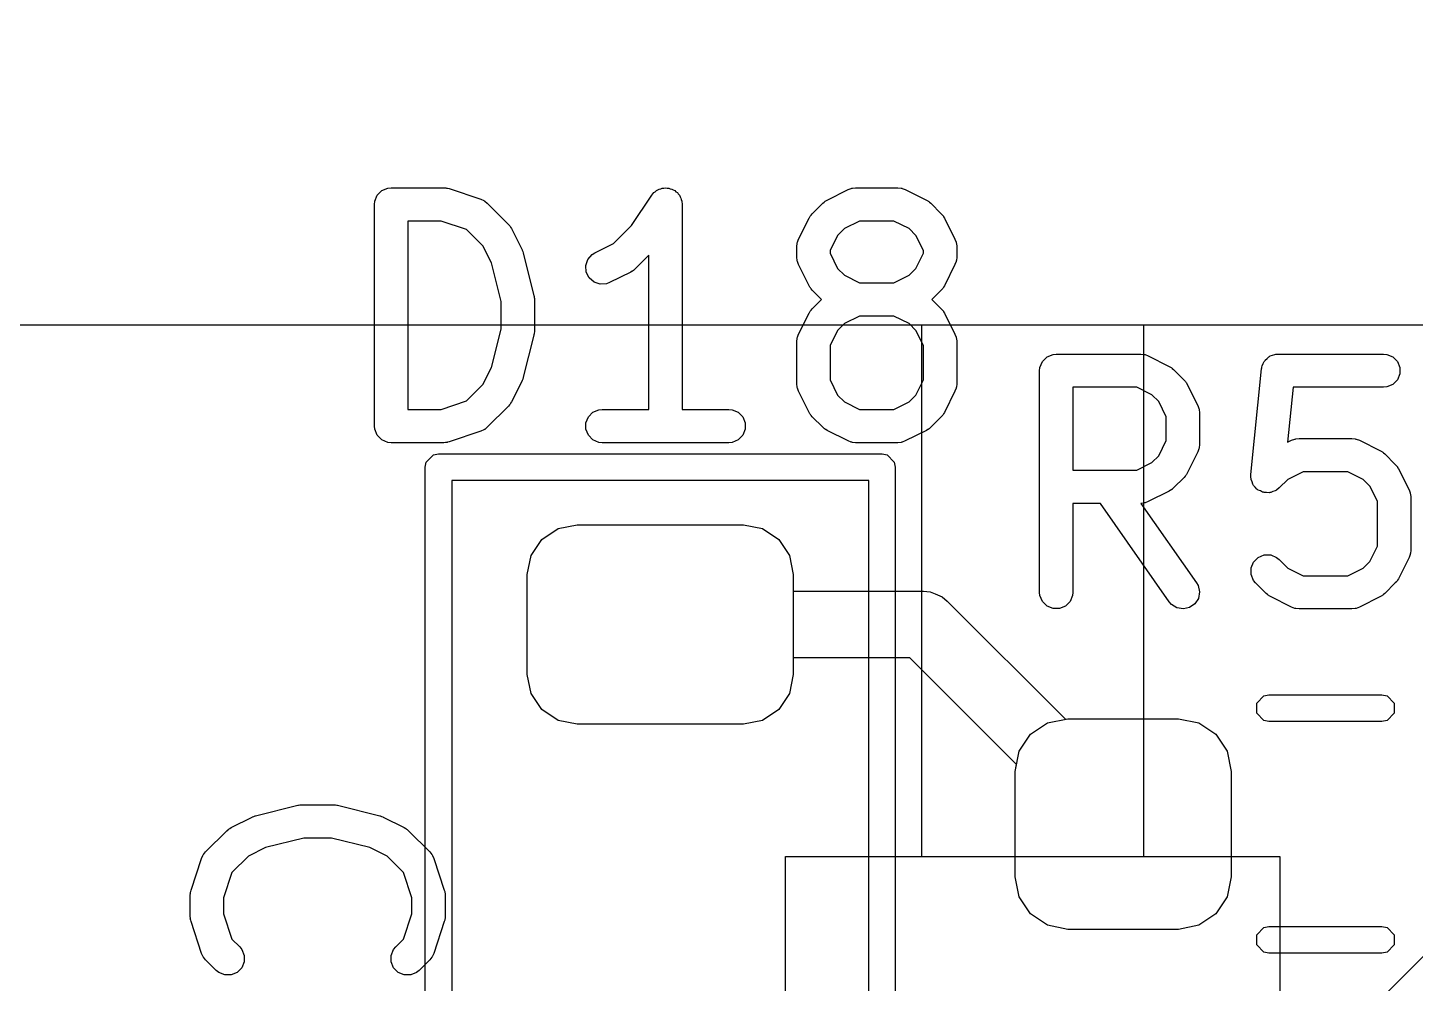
# Model space of a CAD drawing. Header units: inches. Extents: x 1.3 to 5.24, y -7.03 to -1.12.
# Drawn here: x 3.4507 to 3.697, y -3.9161 to -3.7464 of the extents above; entities that cross this region are included whole.
import ezdxf

# ---------------------------------------------------------------- set-up
doc = ezdxf.new("R2010")
doc.units = ezdxf.units.IN
doc.header["$MEASUREMENT"] = 0
for name, color, linetype, true_color in [('B.Cu', 153, 'CONTINUOUS', 0x4d7fc4), ('B.Mask', 4, 'CONTINUOUS', 0x02ffee), ('B.Paste', 132, 'CONTINUOUS', 0x00c2c2), ('B.Silkscreen', 31, 'CONTINUOUS', 0xe8b2a7), ('F.Cu', 13, 'CONTINUOUS', 0xc83434), ('F.Mask', 201, 'CONTINUOUS', 0xd864ff), ('F.Paste', 253, 'CONTINUOUS', 0xb4a09a), ('F.Silkscreen', 41, 'CONTINUOUS', 0xf2eda1), ('In2.Cu', 33, 'CONTINUOUS', 0xce7d2c)]:
    doc.layers.add(name, color=color, linetype=linetype, true_color=true_color)

msp = doc.modelspace()

# ---------------------------------------------------------------- linework, layer by layer
at = {"layer": 'B.Cu', "linetype": 'CONTINUOUS'}
for p, q in [((3.60942, -3.79921), (3.09687, -3.79921)), ((3.60942, -3.89358), (3.60942, -3.79921)), ((4.9231, -3.79921), (3.64879, -3.79921)), ((3.64879, -3.79921), (3.64879, -3.89358)), ((3.5852, -3.95629), (3.5852, -3.89358)), ((3.5852, -3.89358), (3.60942, -3.89358)), ((3.64879, -3.89358), (3.673, -3.89358)), ((3.673, -3.89358), (3.673, -3.98689))]:
    msp.add_line(p, q, dxfattribs=at)
at = {"layer": 'B.Mask', "linetype": 'CONTINUOUS'}
for p, q in [((3.5852, -3.98689), (3.5852, -3.89358)), ((3.5852, -3.89358), (3.673, -3.89358)), ((3.673, -3.89358), (3.673, -3.98689))]:
    msp.add_line(p, q, dxfattribs=at)
at = {"layer": 'B.Paste', "linetype": 'CONTINUOUS'}
for p, q in [((3.5852, -3.98689), (3.5852, -3.89358)), ((3.5852, -3.89358), (3.673, -3.89358)), ((3.673, -3.89358), (3.673, -3.98689))]:
    msp.add_line(p, q, dxfattribs=at)
at = {"layer": 'B.Silkscreen', "linetype": 'CONTINUOUS'}
for p, q in [((3.49113, -3.88634), (3.49863, -3.88446)), ((3.49863, -3.88446), (3.49873, -3.88445)), ((3.49873, -3.88445), (3.49877, -3.88443)), ((3.49877, -3.88443), (3.49899, -3.88441)), ((3.49899, -3.88441), (3.4992, -3.88438)), ((3.4992, -3.88438), (3.49925, -3.88438)), ((3.49925, -3.88438), (3.49935, -3.88437)), ((3.49935, -3.88437), (3.50497, -3.88437)), ((3.50497, -3.88437), (3.50507, -3.88438)), ((3.50507, -3.88438), (3.50511, -3.88438)), ((3.50511, -3.88438), (3.50533, -3.88441)), ((3.50533, -3.88441), (3.50555, -3.88443)), ((3.50555, -3.88443), (3.50559, -3.88445)), ((3.50559, -3.88445), (3.50569, -3.88446)), ((3.50569, -3.88446), (3.51319, -3.88634)), ((3.48678, -3.88844), (3.49053, -3.88656)), ((3.49053, -3.88656), (3.49057, -3.88654)), ((3.49057, -3.88654), (3.49059, -3.88653)), ((3.49059, -3.88653), (3.49083, -3.88645)), ((3.49083, -3.88645), (3.49107, -3.88635)), ((3.49107, -3.88635), (3.49109, -3.88635)), ((3.49109, -3.88635), (3.49113, -3.88634)), ((3.51319, -3.88634), (3.51323, -3.88635)), ((3.51323, -3.88635), (3.51325, -3.88635)), ((3.51325, -3.88635), (3.51349, -3.88645)), ((3.51349, -3.88645), (3.51373, -3.88653)), ((3.51373, -3.88653), (3.51375, -3.88654)), ((3.51375, -3.88654), (3.51379, -3.88656)), ((3.51379, -3.88656), (3.51754, -3.88844)), ((3.48226, -3.89274), (3.48601, -3.88899)), ((3.48601, -3.88899), (3.48624, -3.8888)), ((3.48624, -3.8888), (3.48629, -3.88874)), ((3.48629, -3.88874), (3.48638, -3.88869)), ((3.48638, -3.88869), (3.48646, -3.88862)), ((3.48646, -3.88862), (3.48653, -3.88859)), ((3.48653, -3.88859), (3.48678, -3.88844)), ((3.51754, -3.88844), (3.51779, -3.88859)), ((3.51779, -3.88859), (3.51786, -3.88862)), ((3.51786, -3.88862), (3.51794, -3.88869)), ((3.51794, -3.88869), (3.51803, -3.88874)), ((3.51803, -3.88874), (3.51808, -3.8888)), ((3.51808, -3.8888), (3.51831, -3.88899)), ((3.51831, -3.88899), (3.52206, -3.89274)), ((3.49288, -3.89199), (3.48985, -3.8935)), ((3.49971, -3.89028), (3.49288, -3.89199)), ((3.50461, -3.89028), (3.49971, -3.89028)), ((3.51144, -3.89199), (3.50461, -3.89028)), ((3.51447, -3.8935), (3.51144, -3.89199)), ((3.47967, -3.89952), (3.48155, -3.89389)), ((3.48155, -3.89389), (3.48178, -3.89336)), ((3.48178, -3.89336), (3.48185, -3.89328)), ((3.48185, -3.89328), (3.48189, -3.89319)), ((3.48189, -3.89319), (3.48226, -3.89274)), ((3.48985, -3.8935), (3.48693, -3.89642)), ((3.51739, -3.89642), (3.51447, -3.8935)), ((3.52206, -3.89274), (3.52242, -3.89319)), ((3.52242, -3.89319), (3.52246, -3.89328)), ((3.52246, -3.89328), (3.52253, -3.89336)), ((3.52253, -3.89336), (3.52277, -3.89389)), ((3.52277, -3.89389), (3.52464, -3.89952)), ((3.48693, -3.89642), (3.48543, -3.90093)), ((3.51889, -3.90093), (3.51739, -3.89642)), ((3.47957, -3.89998), (3.47958, -3.89987)), ((3.47958, -3.89987), (3.47961, -3.8998)), ((3.47961, -3.8998), (3.47967, -3.89952)), ((3.52464, -3.89952), (3.52471, -3.8998)), ((3.52471, -3.8998), (3.52474, -3.89987)), ((3.52474, -3.89987), (3.52475, -3.89998)), ((3.47952, -3.90045), (3.47955, -3.90016)), ((3.47952, -3.9042), (3.47952, -3.90045)), ((3.47954, -3.90008), (3.47957, -3.89998)), ((3.47955, -3.90016), (3.47954, -3.90008)), ((3.48543, -3.90093), (3.48543, -3.90372)), ((3.51889, -3.90372), (3.51889, -3.90093)), ((3.52475, -3.89998), (3.52477, -3.90008)), ((3.52477, -3.90008), (3.52477, -3.90016)), ((3.52477, -3.90016), (3.5248, -3.90045)), ((3.5248, -3.90045), (3.5248, -3.9042)), ((3.47955, -3.90449), (3.47952, -3.9042)), ((3.47954, -3.90457), (3.47955, -3.90449)), ((3.47957, -3.90467), (3.47954, -3.90457)), ((3.47958, -3.90478), (3.47957, -3.90467)), ((3.47961, -3.90485), (3.47958, -3.90478)), ((3.48543, -3.90372), (3.48693, -3.90823)), ((3.51739, -3.90823), (3.51889, -3.90372)), ((3.52474, -3.90478), (3.52471, -3.90485)), ((3.52475, -3.90467), (3.52474, -3.90478)), ((3.52477, -3.90457), (3.52475, -3.90467)), ((3.5248, -3.9042), (3.52477, -3.90449)), ((3.52477, -3.90449), (3.52477, -3.90457)), ((3.47967, -3.90513), (3.47961, -3.90485)), ((3.48155, -3.91076), (3.47967, -3.90513)), ((3.52464, -3.90513), (3.52277, -3.91076)), ((3.52471, -3.90485), (3.52464, -3.90513)), ((3.48693, -3.90823), (3.48831, -3.90961)), ((3.48831, -3.90961), (3.48868, -3.91006)), ((3.51564, -3.91006), (3.51601, -3.90961)), ((3.51601, -3.90961), (3.51739, -3.90823)), ((3.48178, -3.91129), (3.48155, -3.91076)), ((3.48185, -3.91137), (3.48178, -3.91129)), ((3.48189, -3.91146), (3.48185, -3.91137)), ((3.48226, -3.91191), (3.48189, -3.91146)), ((3.48413, -3.91379), (3.48226, -3.91191)), ((3.48868, -3.91006), (3.48912, -3.91112)), ((3.48912, -3.91112), (3.48912, -3.91227)), ((3.5152, -3.91112), (3.51564, -3.91006)), ((3.5152, -3.91227), (3.5152, -3.91112)), ((3.52206, -3.91191), (3.52018, -3.91379)), ((3.52242, -3.91146), (3.52206, -3.91191)), ((3.52246, -3.91137), (3.52242, -3.91146)), ((3.52253, -3.91129), (3.52246, -3.91137)), ((3.52277, -3.91076), (3.52253, -3.91129)), ((3.48458, -3.91415), (3.48413, -3.91379)), ((3.48565, -3.91459), (3.48458, -3.91415)), ((3.4868, -3.91459), (3.48565, -3.91459)), ((3.48786, -3.91415), (3.4868, -3.91459)), ((3.48868, -3.91334), (3.48786, -3.91415)), ((3.48912, -3.91227), (3.48868, -3.91334)), ((3.51564, -3.91334), (3.5152, -3.91227)), ((3.51645, -3.91415), (3.51564, -3.91334)), ((3.51752, -3.91459), (3.51645, -3.91415)), ((3.51867, -3.91459), (3.51752, -3.91459)), ((3.51973, -3.91415), (3.51867, -3.91459)), ((3.52018, -3.91379), (3.51973, -3.91415))]:
    msp.add_line(p, q, dxfattribs=at)
at = {"layer": 'F.Cu', "linetype": 'CONTINUOUS'}
for p, q in [((3.75888, -3.79921), (3.09687, -3.79921)), ((3.54196, -3.83724), (3.54484, -3.83532)), ((3.54484, -3.83532), (3.54823, -3.83465)), ((3.54823, -3.83465), (3.57776, -3.83465)), ((3.57776, -3.83465), (3.58115, -3.83532)), ((3.58115, -3.83532), (3.58402, -3.83724)), ((3.54004, -3.84011), (3.54196, -3.83724)), ((3.58402, -3.83724), (3.58594, -3.84011)), ((3.53937, -3.8435), (3.54004, -3.84011)), ((3.58594, -3.84011), (3.58661, -3.8435)), ((3.53937, -3.86122), (3.53937, -3.8435)), ((3.58661, -3.8435), (3.58661, -3.84646)), ((3.58661, -3.84646), (3.60974, -3.84646)), ((3.60974, -3.84646), (3.6109, -3.84657)), ((3.6109, -3.84657), (3.61178, -3.84694)), ((3.61178, -3.84694), (3.61302, -3.84745)), ((3.61302, -3.84745), (3.61392, -3.84819)), ((3.61392, -3.84819), (3.63491, -3.86918)), ((3.6073, -3.85827), (3.58661, -3.85827)), ((3.58661, -3.85827), (3.58661, -3.86122)), ((3.62623, -3.8772), (3.6073, -3.85827)), ((3.54004, -3.86461), (3.53937, -3.86122)), ((3.58661, -3.86122), (3.58594, -3.86461)), ((3.54196, -3.86748), (3.54004, -3.86461)), ((3.58594, -3.86461), (3.58402, -3.86748)), ((3.54484, -3.8694), (3.54196, -3.86748)), ((3.58402, -3.86748), (3.58115, -3.8694)), ((3.54823, -3.87008), (3.54484, -3.8694)), ((3.57776, -3.87008), (3.54823, -3.87008)), ((3.58115, -3.8694), (3.57776, -3.87008)), ((3.63491, -3.86918), (3.63533, -3.86909)), ((3.63533, -3.86909), (3.65502, -3.86909)), ((3.65502, -3.86909), (3.6586, -3.86981)), ((3.6586, -3.86981), (3.66163, -3.87183)), ((3.66163, -3.87183), (3.66366, -3.87487)), ((3.66366, -3.87487), (3.66437, -3.87844)), ((3.62598, -3.87844), (3.62623, -3.8772)), ((3.62598, -3.89715), (3.62598, -3.87844)), ((3.66437, -3.87844), (3.66437, -3.89715)), ((3.6267, -3.90072), (3.62598, -3.89715)), ((3.66437, -3.89715), (3.66366, -3.90072)), ((3.62872, -3.90376), (3.6267, -3.90072)), ((3.66366, -3.90072), (3.66163, -3.90376)), ((3.63176, -3.90578), (3.62872, -3.90376)), ((3.66163, -3.90376), (3.6586, -3.90578)), ((3.63533, -3.9065), (3.63176, -3.90578)), ((3.65502, -3.9065), (3.63533, -3.9065)), ((3.6586, -3.90578), (3.65502, -3.9065))]:
    msp.add_line(p, q, dxfattribs=at)
at = {"layer": 'F.Mask', "linetype": 'CONTINUOUS'}
for p, q in [((3.54196, -3.83724), (3.54484, -3.83532)), ((3.54484, -3.83532), (3.54823, -3.83465)), ((3.54823, -3.83465), (3.57776, -3.83465)), ((3.57776, -3.83465), (3.58115, -3.83532)), ((3.58115, -3.83532), (3.58402, -3.83724)), ((3.54004, -3.84011), (3.54196, -3.83724)), ((3.58402, -3.83724), (3.58594, -3.84011)), ((3.53937, -3.8435), (3.54004, -3.84011)), ((3.58594, -3.84011), (3.58661, -3.8435)), ((3.53937, -3.86122), (3.53937, -3.8435)), ((3.58661, -3.8435), (3.58661, -3.86122)), ((3.54004, -3.86461), (3.53937, -3.86122)), ((3.58661, -3.86122), (3.58594, -3.86461)), ((3.54196, -3.86748), (3.54004, -3.86461)), ((3.58594, -3.86461), (3.58402, -3.86748)), ((3.54484, -3.8694), (3.54196, -3.86748)), ((3.58402, -3.86748), (3.58115, -3.8694)), ((3.54823, -3.87008), (3.54484, -3.8694)), ((3.57776, -3.87008), (3.54823, -3.87008)), ((3.58115, -3.8694), (3.57776, -3.87008)), ((3.62872, -3.87183), (3.63176, -3.86981)), ((3.63176, -3.86981), (3.63533, -3.86909)), ((3.63533, -3.86909), (3.65502, -3.86909)), ((3.65502, -3.86909), (3.6586, -3.86981)), ((3.6586, -3.86981), (3.66163, -3.87183)), ((3.6267, -3.87487), (3.62872, -3.87183)), ((3.66163, -3.87183), (3.66366, -3.87487)), ((3.62598, -3.87844), (3.6267, -3.87487)), ((3.66366, -3.87487), (3.66437, -3.87844)), ((3.62598, -3.89715), (3.62598, -3.87844)), ((3.66437, -3.87844), (3.66437, -3.89715)), ((3.6267, -3.90072), (3.62598, -3.89715)), ((3.66437, -3.89715), (3.66366, -3.90072)), ((3.62872, -3.90376), (3.6267, -3.90072)), ((3.66366, -3.90072), (3.66163, -3.90376)), ((3.63176, -3.90578), (3.62872, -3.90376)), ((3.66163, -3.90376), (3.6586, -3.90578)), ((3.63533, -3.9065), (3.63176, -3.90578)), ((3.65502, -3.9065), (3.63533, -3.9065)), ((3.6586, -3.90578), (3.65502, -3.9065))]:
    msp.add_line(p, q, dxfattribs=at)
at = {"layer": 'F.Paste', "linetype": 'CONTINUOUS'}
for p, q in [((3.54196, -3.83724), (3.54484, -3.83532)), ((3.54484, -3.83532), (3.54823, -3.83465)), ((3.54823, -3.83465), (3.57776, -3.83465)), ((3.57776, -3.83465), (3.58115, -3.83532)), ((3.58115, -3.83532), (3.58402, -3.83724)), ((3.54004, -3.84011), (3.54196, -3.83724)), ((3.58402, -3.83724), (3.58594, -3.84011)), ((3.53937, -3.8435), (3.54004, -3.84011)), ((3.58594, -3.84011), (3.58661, -3.8435)), ((3.53937, -3.86122), (3.53937, -3.8435)), ((3.58661, -3.8435), (3.58661, -3.86122)), ((3.54004, -3.86461), (3.53937, -3.86122)), ((3.58661, -3.86122), (3.58594, -3.86461)), ((3.54196, -3.86748), (3.54004, -3.86461)), ((3.58594, -3.86461), (3.58402, -3.86748)), ((3.54484, -3.8694), (3.54196, -3.86748)), ((3.58402, -3.86748), (3.58115, -3.8694)), ((3.54823, -3.87008), (3.54484, -3.8694)), ((3.57776, -3.87008), (3.54823, -3.87008)), ((3.58115, -3.8694), (3.57776, -3.87008)), ((3.62872, -3.87183), (3.63176, -3.86981)), ((3.63176, -3.86981), (3.63533, -3.86909)), ((3.63533, -3.86909), (3.65502, -3.86909)), ((3.65502, -3.86909), (3.6586, -3.86981)), ((3.6586, -3.86981), (3.66163, -3.87183)), ((3.6267, -3.87487), (3.62872, -3.87183)), ((3.66163, -3.87183), (3.66366, -3.87487)), ((3.62598, -3.87844), (3.6267, -3.87487)), ((3.66366, -3.87487), (3.66437, -3.87844)), ((3.62598, -3.89715), (3.62598, -3.87844)), ((3.66437, -3.87844), (3.66437, -3.89715)), ((3.6267, -3.90072), (3.62598, -3.89715)), ((3.66437, -3.89715), (3.66366, -3.90072)), ((3.62872, -3.90376), (3.6267, -3.90072)), ((3.66366, -3.90072), (3.66163, -3.90376)), ((3.63176, -3.90578), (3.62872, -3.90376)), ((3.66163, -3.90376), (3.6586, -3.90578)), ((3.63533, -3.9065), (3.63176, -3.90578)), ((3.65502, -3.9065), (3.63533, -3.9065)), ((3.6586, -3.90578), (3.65502, -3.9065))]:
    msp.add_line(p, q, dxfattribs=at)
at = {"layer": 'F.Silkscreen', "linetype": 'CONTINUOUS'}
for p, q in [((3.51229, -3.77717), (3.51273, -3.77611)), ((3.51273, -3.77611), (3.51355, -3.77529)), ((3.51355, -3.77529), (3.51461, -3.77485)), ((3.51461, -3.77485), (3.51519, -3.7748)), ((3.51519, -3.7748), (3.52456, -3.7748)), ((3.52456, -3.7748), (3.52485, -3.77482)), ((3.52485, -3.77482), (3.52493, -3.77482)), ((3.52493, -3.77482), (3.52503, -3.77484)), ((3.52503, -3.77484), (3.52514, -3.77485)), ((3.52514, -3.77485), (3.52521, -3.77488)), ((3.52521, -3.77488), (3.52549, -3.77495)), ((3.52549, -3.77495), (3.53112, -3.77682)), ((3.55789, -3.78149), (3.56147, -3.77611)), ((3.56147, -3.77611), (3.56147, -3.77611)), ((3.56147, -3.77611), (3.56147, -3.77611)), ((3.56147, -3.77611), (3.56148, -3.77611)), ((3.56148, -3.77611), (3.56184, -3.77566)), ((3.56184, -3.77566), (3.56208, -3.7755)), ((3.56208, -3.7755), (3.56229, -3.77529)), ((3.56229, -3.77529), (3.56256, -3.77518)), ((3.56256, -3.77518), (3.5628, -3.77502)), ((3.5628, -3.77502), (3.56308, -3.77496)), ((3.56308, -3.77496), (3.56335, -3.77485)), ((3.56335, -3.77485), (3.56364, -3.77485)), ((3.56364, -3.77485), (3.56393, -3.7748)), ((3.56393, -3.7748), (3.56421, -3.77485)), ((3.56421, -3.77485), (3.56451, -3.77485)), ((3.56451, -3.77485), (3.56477, -3.77496)), ((3.56477, -3.77496), (3.56506, -3.77502)), ((3.56506, -3.77502), (3.5653, -3.77518)), ((3.5653, -3.77518), (3.56557, -3.77529)), ((3.56557, -3.77529), (3.56577, -3.7755)), ((3.56577, -3.7755), (3.56602, -3.77566)), ((3.56602, -3.77566), (3.56618, -3.7759)), ((3.56618, -3.7759), (3.56638, -3.77611)), ((3.56638, -3.77611), (3.5665, -3.77638)), ((3.5665, -3.77638), (3.56666, -3.77662)), ((3.56666, -3.77662), (3.56671, -3.7769)), ((3.59261, -3.77698), (3.59635, -3.77511)), ((3.59635, -3.77511), (3.5969, -3.7749)), ((3.5969, -3.7749), (3.597, -3.77489)), ((3.597, -3.77489), (3.5971, -3.77485)), ((3.5971, -3.77485), (3.59768, -3.7748)), ((3.59768, -3.7748), (3.60517, -3.7748)), ((3.60517, -3.7748), (3.60575, -3.77485)), ((3.60575, -3.77485), (3.60585, -3.77489)), ((3.60585, -3.77489), (3.60595, -3.7749)), ((3.60595, -3.7749), (3.60649, -3.77511)), ((3.60649, -3.77511), (3.61024, -3.77698)), ((3.51223, -3.77775), (3.51229, -3.77717)), ((3.51223, -3.81712), (3.51223, -3.77775)), ((3.53112, -3.77682), (3.53165, -3.77706)), ((3.53165, -3.77706), (3.53173, -3.77713)), ((3.53173, -3.77713), (3.53182, -3.77717)), ((3.53182, -3.77717), (3.53227, -3.77754)), ((3.53227, -3.77754), (3.53602, -3.78129)), ((3.56671, -3.7769), (3.56683, -3.77717)), ((3.56683, -3.77717), (3.56688, -3.77774)), ((3.56688, -3.77774), (3.56688, -3.77775)), ((3.56688, -3.77775), (3.56688, -3.77775)), ((3.56688, -3.77775), (3.56688, -3.77775)), ((3.56688, -3.77775), (3.56688, -3.81417)), ((3.58996, -3.77941), (3.59184, -3.77754)), ((3.59184, -3.77754), (3.59206, -3.77735)), ((3.59206, -3.77735), (3.59212, -3.77729)), ((3.59212, -3.77729), (3.5922, -3.77723)), ((3.5922, -3.77723), (3.59229, -3.77717)), ((3.59229, -3.77717), (3.59236, -3.77714)), ((3.59236, -3.77714), (3.59261, -3.77698)), ((3.61024, -3.77698), (3.61049, -3.77714)), ((3.61049, -3.77714), (3.61056, -3.77717)), ((3.61056, -3.77717), (3.61065, -3.77723)), ((3.61065, -3.77723), (3.61073, -3.77729)), ((3.61073, -3.77729), (3.61079, -3.77735)), ((3.61079, -3.77735), (3.61101, -3.77754)), ((3.61101, -3.77754), (3.61289, -3.77941)), ((3.52408, -3.7807), (3.51814, -3.7807)), ((3.51814, -3.7807), (3.51814, -3.81417)), ((3.52859, -3.7822), (3.52408, -3.7807)), ((3.53602, -3.78129), (3.53621, -3.78151)), ((3.53621, -3.78151), (3.53627, -3.78156)), ((3.53627, -3.78156), (3.53632, -3.78165)), ((3.55468, -3.7847), (3.55789, -3.78149)), ((3.58754, -3.78393), (3.58941, -3.78018)), ((3.58941, -3.78018), (3.58957, -3.77993)), ((3.58957, -3.77993), (3.5896, -3.77986)), ((3.5896, -3.77986), (3.58966, -3.77978)), ((3.58966, -3.77978), (3.58972, -3.77969)), ((3.58972, -3.77969), (3.58978, -3.77964)), ((3.58978, -3.77964), (3.58996, -3.77941)), ((3.59837, -3.7807), (3.59567, -3.78205)), ((3.60448, -3.7807), (3.59837, -3.7807)), ((3.60717, -3.78205), (3.60448, -3.7807)), ((3.61289, -3.77941), (3.61307, -3.77964)), ((3.61307, -3.77964), (3.61313, -3.77969)), ((3.61313, -3.77969), (3.61319, -3.77978)), ((3.61319, -3.77978), (3.61325, -3.77986)), ((3.61325, -3.77986), (3.61328, -3.77993)), ((3.61328, -3.77993), (3.61344, -3.78018)), ((3.61344, -3.78018), (3.61531, -3.78393)), ((3.53151, -3.78512), (3.52859, -3.7822)), ((3.53632, -3.78165), (3.53639, -3.78173)), ((3.53639, -3.78173), (3.53642, -3.7818)), ((3.53642, -3.7818), (3.53657, -3.78205)), ((3.53657, -3.78205), (3.53845, -3.7858)), ((3.58733, -3.78447), (3.58754, -3.78393)), ((3.59448, -3.78325), (3.59313, -3.78594)), ((3.59567, -3.78205), (3.59448, -3.78325)), ((3.60837, -3.78325), (3.60717, -3.78205)), ((3.60972, -3.78594), (3.60837, -3.78325)), ((3.61531, -3.78393), (3.61552, -3.78447)), ((3.53302, -3.78815), (3.53151, -3.78512)), ((3.53845, -3.7858), (3.53847, -3.78584)), ((3.53847, -3.78584), (3.53848, -3.78586)), ((3.53848, -3.78586), (3.53856, -3.7861)), ((3.53856, -3.7861), (3.53866, -3.78634)), ((3.53866, -3.78634), (3.53866, -3.78636)), ((3.53866, -3.78636), (3.53867, -3.78641)), ((3.53867, -3.78641), (3.54055, -3.79391)), ((3.55087, -3.78666), (3.55136, -3.78636)), ((3.55136, -3.78636), (3.55468, -3.7847)), ((3.58722, -3.78525), (3.58728, -3.78467)), ((3.58722, -3.78712), (3.58722, -3.78525)), ((3.58728, -3.78467), (3.58732, -3.78457)), ((3.58732, -3.78457), (3.58733, -3.78447)), ((3.59313, -3.78594), (3.59313, -3.78643)), ((3.59313, -3.78643), (3.59448, -3.78912)), ((3.60837, -3.78912), (3.60972, -3.78643)), ((3.60972, -3.78643), (3.60972, -3.78594)), ((3.61552, -3.78447), (3.61553, -3.78457)), ((3.61553, -3.78457), (3.61557, -3.78467)), ((3.61557, -3.78467), (3.61563, -3.78525)), ((3.61563, -3.78525), (3.61563, -3.78712)), ((3.53473, -3.79499), (3.53302, -3.78815)), ((3.54975, -3.78863), (3.55012, -3.78754)), ((3.54983, -3.78978), (3.54975, -3.78863)), ((3.55012, -3.78754), (3.55087, -3.78666)), ((3.56098, -3.78675), (3.55852, -3.78921)), ((3.56098, -3.81417), (3.56098, -3.78675)), ((3.58728, -3.7877), (3.58722, -3.78712)), ((3.58732, -3.7878), (3.58728, -3.7877)), ((3.58733, -3.7879), (3.58732, -3.7878)), ((3.58754, -3.78844), (3.58733, -3.7879)), ((3.58941, -3.79219), (3.58754, -3.78844)), ((3.61531, -3.78844), (3.61344, -3.79219)), ((3.61552, -3.7879), (3.61531, -3.78844)), ((3.61553, -3.7878), (3.61552, -3.7879)), ((3.61557, -3.7877), (3.61553, -3.7878)), ((3.61563, -3.78712), (3.61557, -3.7877)), ((3.55035, -3.79081), (3.54983, -3.78978)), ((3.55122, -3.79156), (3.55035, -3.79081)), ((3.55775, -3.78976), (3.554, -3.79164)), ((3.558, -3.78961), (3.55775, -3.78976)), ((3.55807, -3.78958), (3.558, -3.78961)), ((3.55815, -3.78951), (3.55807, -3.78958)), ((3.55824, -3.78946), (3.55815, -3.78951)), ((3.55829, -3.7894), (3.55824, -3.78946)), ((3.55852, -3.78921), (3.55829, -3.7894)), ((3.59448, -3.78912), (3.59567, -3.79032)), ((3.59567, -3.79032), (3.59837, -3.79167)), ((3.60448, -3.79167), (3.60717, -3.79032)), ((3.60717, -3.79032), (3.60837, -3.78912)), ((3.54055, -3.79391), (3.54056, -3.79401)), ((3.55231, -3.79193), (3.55122, -3.79156)), ((3.55346, -3.79185), (3.55231, -3.79193)), ((3.554, -3.79164), (3.55346, -3.79185)), ((3.58957, -3.79244), (3.58941, -3.79219)), ((3.5896, -3.79251), (3.58957, -3.79244)), ((3.58966, -3.79259), (3.5896, -3.79251)), ((3.58972, -3.79268), (3.58966, -3.79259)), ((3.58978, -3.79273), (3.58972, -3.79268)), ((3.58996, -3.79296), (3.58978, -3.79273)), ((3.59162, -3.79462), (3.58996, -3.79296)), ((3.59837, -3.79167), (3.60448, -3.79167)), ((3.61289, -3.79296), (3.61122, -3.79462)), ((3.61307, -3.79273), (3.61289, -3.79296)), ((3.61313, -3.79268), (3.61307, -3.79273)), ((3.61319, -3.79259), (3.61313, -3.79268)), ((3.61325, -3.79251), (3.61319, -3.79259)), ((3.61328, -3.79244), (3.61325, -3.79251)), ((3.61344, -3.79219), (3.61328, -3.79244)), ((3.53473, -3.79988), (3.53473, -3.79499)), ((3.54056, -3.79401), (3.54058, -3.79405)), ((3.54058, -3.79405), (3.5406, -3.79426)), ((3.5406, -3.79426), (3.54063, -3.79448)), ((3.54063, -3.79448), (3.54063, -3.79452)), ((3.54063, -3.79452), (3.54064, -3.79462)), ((3.54064, -3.79462), (3.54064, -3.80025)), ((3.58978, -3.79651), (3.58996, -3.79628)), ((3.58996, -3.79628), (3.59162, -3.79462)), ((3.61122, -3.79462), (3.61289, -3.79628)), ((3.61289, -3.79628), (3.61307, -3.79651)), ((3.58754, -3.8008), (3.58941, -3.79705)), ((3.58941, -3.79705), (3.58957, -3.7968)), ((3.58957, -3.7968), (3.5896, -3.79673)), ((3.5896, -3.79673), (3.58966, -3.79665)), ((3.58966, -3.79665), (3.58972, -3.79656)), ((3.58972, -3.79656), (3.58978, -3.79651)), ((3.59837, -3.79757), (3.59567, -3.79892)), ((3.60448, -3.79757), (3.59837, -3.79757)), ((3.60717, -3.79892), (3.60448, -3.79757)), ((3.61307, -3.79651), (3.61313, -3.79656)), ((3.61313, -3.79656), (3.61319, -3.79665)), ((3.61319, -3.79665), (3.61325, -3.79673)), ((3.61325, -3.79673), (3.61328, -3.7968)), ((3.61328, -3.7968), (3.61344, -3.79705)), ((3.61344, -3.79705), (3.61531, -3.8008)), ((3.53302, -3.80671), (3.53473, -3.79988)), ((3.54055, -3.80096), (3.53867, -3.80846)), ((3.54056, -3.80086), (3.54055, -3.80096)), ((3.54058, -3.80082), (3.54056, -3.80086)), ((3.5406, -3.8006), (3.54058, -3.80082)), ((3.54063, -3.80039), (3.5406, -3.8006)), ((3.54064, -3.80025), (3.54063, -3.80035)), ((3.54063, -3.80035), (3.54063, -3.80039)), ((3.58733, -3.80134), (3.58754, -3.8008)), ((3.59448, -3.80012), (3.59313, -3.80282)), ((3.59567, -3.79892), (3.59448, -3.80012)), ((3.60837, -3.80012), (3.60717, -3.79892)), ((3.60972, -3.80282), (3.60837, -3.80012)), ((3.61531, -3.8008), (3.61552, -3.80134)), ((3.58722, -3.80212), (3.58728, -3.80154)), ((3.58722, -3.80962), (3.58722, -3.80212)), ((3.58728, -3.80154), (3.58732, -3.80145)), ((3.58732, -3.80145), (3.58733, -3.80134)), ((3.59313, -3.80282), (3.59313, -3.80892)), ((3.60972, -3.80892), (3.60972, -3.80282)), ((3.61552, -3.80134), (3.61553, -3.80145)), ((3.61553, -3.80145), (3.61557, -3.80154)), ((3.61557, -3.80154), (3.61563, -3.80212)), ((3.61563, -3.80212), (3.61563, -3.80962)), ((3.6304, -3.8067), (3.63084, -3.80564)), ((3.63084, -3.80564), (3.63166, -3.80482)), ((3.63166, -3.80482), (3.63272, -3.80438)), ((3.63272, -3.80438), (3.6333, -3.80432)), ((3.6333, -3.80432), (3.64829, -3.80432)), ((3.64829, -3.80432), (3.64887, -3.80438)), ((3.64887, -3.80438), (3.64897, -3.80442)), ((3.64897, -3.80442), (3.64907, -3.80443)), ((3.64907, -3.80443), (3.64961, -3.80464)), ((3.64961, -3.80464), (3.65336, -3.80651)), ((3.66984, -3.80641), (3.67005, -3.80603)), ((3.67005, -3.80603), (3.67021, -3.80564)), ((3.67021, -3.80564), (3.67032, -3.80553)), ((3.67032, -3.80553), (3.67039, -3.8054)), ((3.67039, -3.8054), (3.67072, -3.80513)), ((3.67072, -3.80513), (3.67103, -3.80482)), ((3.67103, -3.80482), (3.67116, -3.80476)), ((3.67116, -3.80476), (3.67128, -3.80467)), ((3.67128, -3.80467), (3.67169, -3.80455)), ((3.67169, -3.80455), (3.67209, -3.80438)), ((3.67209, -3.80438), (3.67231, -3.80436)), ((3.67231, -3.80436), (3.67238, -3.80434)), ((3.67238, -3.80434), (3.67245, -3.80434)), ((3.67245, -3.80434), (3.67267, -3.80432)), ((3.67267, -3.80432), (3.69141, -3.80432)), ((3.69141, -3.80432), (3.69199, -3.80438)), ((3.69199, -3.80438), (3.69305, -3.80482)), ((3.69305, -3.80482), (3.69387, -3.80564)), ((3.69387, -3.80564), (3.69431, -3.8067)), ((3.53151, -3.80975), (3.53302, -3.80671)), ((3.53866, -3.80852), (3.53856, -3.80876)), ((3.53867, -3.80846), (3.53866, -3.8085)), ((3.53866, -3.8085), (3.53866, -3.80852)), ((3.63034, -3.80728), (3.6304, -3.8067)), ((3.63034, -3.84665), (3.63034, -3.80728)), ((3.65336, -3.80651), (3.65361, -3.80667)), ((3.65361, -3.80667), (3.65368, -3.8067)), ((3.65368, -3.8067), (3.65376, -3.80676)), ((3.65376, -3.80676), (3.65385, -3.80682)), ((3.65385, -3.80682), (3.6539, -3.80688)), ((3.6539, -3.80688), (3.65413, -3.80706)), ((3.65413, -3.80706), (3.65601, -3.80894)), ((3.66785, -3.82573), (3.66973, -3.80698)), ((3.66973, -3.80698), (3.66977, -3.80677)), ((3.66977, -3.8067), (3.6698, -3.80663)), ((3.66977, -3.80677), (3.66977, -3.8067)), ((3.6698, -3.80663), (3.66984, -3.80641)), ((3.69431, -3.80785), (3.69387, -3.80892)), ((3.69431, -3.8067), (3.69431, -3.80785)), ((3.52859, -3.81266), (3.53151, -3.80975)), ((3.53845, -3.80907), (3.53657, -3.81282)), ((3.53847, -3.80902), (3.53845, -3.80907)), ((3.53848, -3.80901), (3.53847, -3.80902)), ((3.53856, -3.80876), (3.53848, -3.80901)), ((3.58728, -3.8102), (3.58722, -3.80962)), ((3.58732, -3.81029), (3.58728, -3.8102)), ((3.58733, -3.8104), (3.58732, -3.81029)), ((3.58754, -3.81094), (3.58733, -3.8104)), ((3.58941, -3.81469), (3.58754, -3.81094)), ((3.59313, -3.80892), (3.59448, -3.81162)), ((3.60837, -3.81162), (3.60972, -3.80892)), ((3.61531, -3.81094), (3.61344, -3.81469)), ((3.61552, -3.8104), (3.61531, -3.81094)), ((3.61553, -3.81029), (3.61552, -3.8104)), ((3.61557, -3.8102), (3.61553, -3.81029)), ((3.61563, -3.80962), (3.61557, -3.8102)), ((3.6476, -3.81023), (3.63625, -3.81023)), ((3.63625, -3.81023), (3.63625, -3.82495)), ((3.65029, -3.81158), (3.6476, -3.81023)), ((3.65601, -3.80894), (3.65619, -3.80916)), ((3.65619, -3.80916), (3.65625, -3.80922)), ((3.65625, -3.80922), (3.65631, -3.8093)), ((3.65631, -3.8093), (3.65637, -3.80939)), ((3.65637, -3.80939), (3.6564, -3.80946)), ((3.6564, -3.80946), (3.65656, -3.80971)), ((3.65656, -3.80971), (3.65843, -3.81345)), ((3.67534, -3.81023), (3.67436, -3.82)), ((3.69141, -3.81023), (3.67534, -3.81023)), ((3.69199, -3.81017), (3.69141, -3.81023)), ((3.69305, -3.80973), (3.69199, -3.81017)), ((3.69387, -3.80892), (3.69305, -3.80973)), ((3.52408, -3.81417), (3.52859, -3.81266)), ((3.53602, -3.81358), (3.53227, -3.81733)), ((3.53621, -3.81336), (3.53602, -3.81358)), ((3.53627, -3.8133), (3.53621, -3.81336)), ((3.53632, -3.81322), (3.53627, -3.8133)), ((3.53639, -3.81313), (3.53632, -3.81322)), ((3.53642, -3.81306), (3.53639, -3.81313)), ((3.53657, -3.81282), (3.53642, -3.81306)), ((3.59448, -3.81162), (3.59567, -3.81282)), ((3.59567, -3.81282), (3.59837, -3.81417)), ((3.60448, -3.81417), (3.60717, -3.81282)), ((3.60717, -3.81282), (3.60837, -3.81162)), ((3.65149, -3.81277), (3.65029, -3.81158)), ((3.65284, -3.81547), (3.65149, -3.81277)), ((3.65843, -3.81345), (3.65864, -3.814)), ((3.51814, -3.81417), (3.52408, -3.81417)), ((3.54978, -3.81654), (3.55023, -3.81548)), ((3.55023, -3.81548), (3.55104, -3.81466)), ((3.55104, -3.81466), (3.5521, -3.81422)), ((3.5521, -3.81422), (3.55268, -3.81417)), ((3.55268, -3.81417), (3.56098, -3.81417)), ((3.56688, -3.81417), (3.57518, -3.81417)), ((3.57518, -3.81417), (3.57575, -3.81422)), ((3.57575, -3.81422), (3.57682, -3.81466)), ((3.57682, -3.81466), (3.57763, -3.81548)), ((3.57763, -3.81548), (3.57807, -3.81654)), ((3.58957, -3.81494), (3.58941, -3.81469)), ((3.5896, -3.81501), (3.58957, -3.81494)), ((3.58966, -3.81509), (3.5896, -3.81501)), ((3.58972, -3.81518), (3.58966, -3.81509)), ((3.58978, -3.81523), (3.58972, -3.81518)), ((3.58996, -3.81546), (3.58978, -3.81523)), ((3.59184, -3.81733), (3.58996, -3.81546)), ((3.59837, -3.81417), (3.60448, -3.81417)), ((3.61289, -3.81546), (3.61101, -3.81733)), ((3.61307, -3.81523), (3.61289, -3.81546)), ((3.61313, -3.81518), (3.61307, -3.81523)), ((3.61319, -3.81509), (3.61313, -3.81518)), ((3.61325, -3.81501), (3.61319, -3.81509)), ((3.61328, -3.81494), (3.61325, -3.81501)), ((3.61344, -3.81469), (3.61328, -3.81494)), ((3.65284, -3.8197), (3.65284, -3.81547)), ((3.65864, -3.814), (3.65865, -3.8141)), ((3.65865, -3.8141), (3.65869, -3.8142)), ((3.65869, -3.8142), (3.65875, -3.81478)), ((3.65875, -3.81478), (3.65875, -3.8204)), ((3.51229, -3.81769), (3.51223, -3.81712)), ((3.51273, -3.81876), (3.51229, -3.81769)), ((3.53112, -3.81805), (3.52549, -3.81992)), ((3.53165, -3.81781), (3.53112, -3.81805)), ((3.53173, -3.81774), (3.53165, -3.81781)), ((3.53182, -3.8177), (3.53173, -3.81774)), ((3.53227, -3.81733), (3.53182, -3.8177)), ((3.54978, -3.81769), (3.54978, -3.81654)), ((3.55023, -3.81876), (3.54978, -3.81769)), ((3.57807, -3.81769), (3.57763, -3.81876)), ((3.57807, -3.81654), (3.57807, -3.81769)), ((3.59206, -3.81752), (3.59184, -3.81733)), ((3.59212, -3.81758), (3.59206, -3.81752)), ((3.5922, -3.81763), (3.59212, -3.81758)), ((3.59229, -3.8177), (3.5922, -3.81763)), ((3.59236, -3.81773), (3.59229, -3.8177)), ((3.59261, -3.81789), (3.59236, -3.81773)), ((3.59635, -3.81976), (3.59261, -3.81789)), ((3.61024, -3.81789), (3.60649, -3.81976)), ((3.61049, -3.81773), (3.61024, -3.81789)), ((3.61056, -3.8177), (3.61049, -3.81773)), ((3.61065, -3.81763), (3.61056, -3.8177)), ((3.61073, -3.81758), (3.61065, -3.81763)), ((3.61079, -3.81752), (3.61073, -3.81758)), ((3.61101, -3.81733), (3.61079, -3.81752)), ((3.51355, -3.81957), (3.51273, -3.81876)), ((3.51461, -3.82001), (3.51355, -3.81957)), ((3.51519, -3.82007), (3.51461, -3.82001)), ((3.52456, -3.82007), (3.51519, -3.82007)), ((3.52485, -3.82004), (3.52456, -3.82007)), ((3.52493, -3.82005), (3.52485, -3.82004)), ((3.52503, -3.82003), (3.52493, -3.82005)), ((3.52514, -3.82001), (3.52503, -3.82003)), ((3.52521, -3.81998), (3.52514, -3.82001)), ((3.52549, -3.81992), (3.52521, -3.81998)), ((3.55104, -3.81957), (3.55023, -3.81876)), ((3.5521, -3.82001), (3.55104, -3.81957)), ((3.55268, -3.82007), (3.5521, -3.82001)), ((3.57518, -3.82007), (3.55268, -3.82007)), ((3.57575, -3.82001), (3.57518, -3.82007)), ((3.57682, -3.81957), (3.57575, -3.82001)), ((3.57763, -3.81876), (3.57682, -3.81957)), ((3.5969, -3.81997), (3.59635, -3.81976)), ((3.597, -3.81997), (3.5969, -3.81997)), ((3.5971, -3.82001), (3.597, -3.81997)), ((3.59768, -3.82007), (3.5971, -3.82001)), ((3.60517, -3.82007), (3.59768, -3.82007)), ((3.60575, -3.82001), (3.60517, -3.82007)), ((3.60585, -3.81997), (3.60575, -3.82001)), ((3.60595, -3.81997), (3.60585, -3.81997)), ((3.60649, -3.81976), (3.60595, -3.81997)), ((3.65149, -3.8224), (3.65284, -3.8197)), ((3.65869, -3.82098), (3.65865, -3.82107)), ((3.65875, -3.8204), (3.65869, -3.82098)), ((3.67436, -3.82), (3.67509, -3.81963)), ((3.67509, -3.81963), (3.67564, -3.81943)), ((3.67564, -3.81943), (3.67574, -3.81942)), ((3.67574, -3.81942), (3.67584, -3.81938)), ((3.67584, -3.81938), (3.67642, -3.81932)), ((3.67642, -3.81932), (3.68579, -3.81932)), ((3.68579, -3.81932), (3.68637, -3.81938)), ((3.68637, -3.81938), (3.68646, -3.81942)), ((3.68646, -3.81942), (3.68657, -3.81943)), ((3.68657, -3.81943), (3.68711, -3.81963)), ((3.68711, -3.81963), (3.69086, -3.82151)), ((3.52144, -3.82351), (3.52272, -3.82223)), ((3.52272, -3.82223), (3.52362, -3.82205)), ((3.52362, -3.82205), (3.60236, -3.82205)), ((3.60236, -3.82205), (3.60327, -3.82223)), ((3.60327, -3.82223), (3.60454, -3.82351)), ((3.65029, -3.8236), (3.65149, -3.8224)), ((3.65843, -3.82172), (3.65656, -3.82547)), ((3.65864, -3.82118), (3.65843, -3.82172)), ((3.65865, -3.82107), (3.65864, -3.82118)), ((3.69086, -3.82151), (3.69111, -3.82166)), ((3.69111, -3.82166), (3.69118, -3.82169)), ((3.69118, -3.82169), (3.69126, -3.82176)), ((3.69126, -3.82176), (3.69135, -3.82182)), ((3.69135, -3.82182), (3.6914, -3.82188)), ((3.6914, -3.82188), (3.69163, -3.82206)), ((3.69163, -3.82206), (3.6935, -3.82394)), ((3.52126, -3.82441), (3.52144, -3.82351)), ((3.52126, -3.98228), (3.52126, -3.82441)), ((3.60454, -3.82351), (3.60472, -3.82441)), ((3.60472, -3.82441), (3.60472, -3.98228)), ((3.63625, -3.82495), (3.6476, -3.82495)), ((3.6476, -3.82495), (3.65029, -3.8236)), ((3.65625, -3.82596), (3.65619, -3.82601)), ((3.65631, -3.82587), (3.65625, -3.82596)), ((3.65637, -3.82579), (3.65631, -3.82587)), ((3.6564, -3.82572), (3.65637, -3.82579)), ((3.65656, -3.82547), (3.6564, -3.82572)), ((3.66785, -3.82631), (3.66785, -3.82573)), ((3.67711, -3.82523), (3.67441, -3.82658)), ((3.68509, -3.82523), (3.67711, -3.82523)), ((3.68779, -3.82658), (3.68509, -3.82523)), ((3.6935, -3.82394), (3.69369, -3.82416)), ((3.69369, -3.82416), (3.69375, -3.82421)), ((3.69375, -3.82421), (3.6938, -3.8243)), ((3.6938, -3.8243), (3.69387, -3.82438)), ((3.69387, -3.82438), (3.6939, -3.82446)), ((3.6939, -3.82446), (3.69405, -3.8247)), ((3.69405, -3.8247), (3.69593, -3.82845)), ((3.6, -3.82677), (3.52598, -3.82677)), ((3.52598, -3.82677), (3.52598, -3.98228)), ((3.6, -3.98228), (3.6, -3.82677)), ((3.65376, -3.82841), (3.65368, -3.82848)), ((3.65385, -3.82836), (3.65376, -3.82841)), ((3.6539, -3.8283), (3.65385, -3.82836)), ((3.65413, -3.82811), (3.6539, -3.8283)), ((3.65601, -3.82624), (3.65413, -3.82811)), ((3.65619, -3.82601), (3.65601, -3.82624)), ((3.6679, -3.82645), (3.66785, -3.82631)), ((3.6679, -3.8266), (3.6679, -3.82645)), ((3.66806, -3.827), (3.6679, -3.8266)), ((3.66818, -3.82741), (3.66806, -3.827)), ((3.66828, -3.82753), (3.66818, -3.82741)), ((3.66834, -3.82766), (3.66828, -3.82753)), ((3.66864, -3.82797), (3.66834, -3.82766)), ((3.66891, -3.8283), (3.66864, -3.82797)), ((3.66905, -3.82837), (3.66891, -3.8283)), ((3.66915, -3.82848), (3.66905, -3.82837)), ((3.67288, -3.82811), (3.67243, -3.82848)), ((3.67441, -3.82658), (3.67288, -3.82811)), ((3.68899, -3.82777), (3.68779, -3.82658)), ((3.69034, -3.83047), (3.68899, -3.82777)), ((3.64113, -3.83085), (3.63625, -3.83085)), ((3.63625, -3.83085), (3.63625, -3.84665)), ((3.65337, -3.84834), (3.64113, -3.83085)), ((3.64887, -3.83079), (3.64834, -3.83085)), ((3.64834, -3.83085), (3.65821, -3.84495)), ((3.64897, -3.83075), (3.64887, -3.83079)), ((3.64907, -3.83075), (3.64897, -3.83075)), ((3.64961, -3.83054), (3.64907, -3.83075)), ((3.65336, -3.82866), (3.64961, -3.83054)), ((3.65361, -3.82851), (3.65336, -3.82866)), ((3.65368, -3.82848), (3.65361, -3.82851)), ((3.66955, -3.82864), (3.66915, -3.82848)), ((3.66993, -3.82885), (3.66955, -3.82864)), ((3.67008, -3.82886), (3.66993, -3.82885)), ((3.67022, -3.82892), (3.67008, -3.82886)), ((3.67065, -3.82892), (3.67022, -3.82892)), ((3.67108, -3.82896), (3.67065, -3.82892)), ((3.67122, -3.82892), (3.67108, -3.82896)), ((3.67137, -3.82892), (3.67122, -3.82892)), ((3.67177, -3.82875), (3.67137, -3.82892)), ((3.67218, -3.82863), (3.67177, -3.82875)), ((3.67229, -3.82854), (3.67218, -3.82863)), ((3.67243, -3.82848), (3.67229, -3.82854)), ((3.69034, -3.83845), (3.69034, -3.83047)), ((3.69593, -3.82845), (3.69614, -3.82899)), ((3.69614, -3.82899), (3.69614, -3.8291)), ((3.69614, -3.8291), (3.69618, -3.8292)), ((3.69618, -3.8292), (3.69624, -3.82977)), ((3.69624, -3.82977), (3.69624, -3.83915)), ((3.66834, -3.84126), (3.66915, -3.84044)), ((3.66915, -3.84044), (3.67022, -3.84)), ((3.67022, -3.84), (3.67137, -3.84)), ((3.67137, -3.84), (3.67243, -3.84044)), ((3.67243, -3.84044), (3.67288, -3.84081)), ((3.68899, -3.84115), (3.69034, -3.83845)), ((3.69593, -3.84047), (3.69405, -3.84422)), ((3.69614, -3.83993), (3.69593, -3.84047)), ((3.69618, -3.83972), (3.69614, -3.83982)), ((3.69614, -3.83982), (3.69614, -3.83993)), ((3.69624, -3.83915), (3.69618, -3.83972)), ((3.6679, -3.84232), (3.66834, -3.84126)), ((3.6679, -3.84347), (3.6679, -3.84232)), ((3.67288, -3.84081), (3.67441, -3.84234)), ((3.67441, -3.84234), (3.67711, -3.84369)), ((3.68509, -3.84369), (3.68779, -3.84234)), ((3.68779, -3.84234), (3.68899, -3.84115)), ((3.65821, -3.84495), (3.6585, -3.84546)), ((3.6585, -3.84546), (3.65875, -3.84658)), ((3.66834, -3.84454), (3.6679, -3.84347)), ((3.6687, -3.84498), (3.66834, -3.84454)), ((3.67058, -3.84686), (3.6687, -3.84498)), ((3.67711, -3.84369), (3.68509, -3.84369)), ((3.6935, -3.84498), (3.69163, -3.84686)), ((3.69369, -3.84476), (3.6935, -3.84498)), ((3.69375, -3.84471), (3.69369, -3.84476)), ((3.6938, -3.84462), (3.69375, -3.84471)), ((3.69387, -3.84454), (3.6938, -3.84462)), ((3.6939, -3.84447), (3.69387, -3.84454)), ((3.69405, -3.84422), (3.6939, -3.84447)), ((3.6304, -3.84722), (3.63034, -3.84665)), ((3.63084, -3.84829), (3.6304, -3.84722)), ((3.63619, -3.84722), (3.63575, -3.84829)), ((3.63625, -3.84665), (3.63619, -3.84722)), ((3.65854, -3.84772), (3.65793, -3.84869)), ((3.65875, -3.84658), (3.65854, -3.84772)), ((3.6708, -3.84705), (3.67058, -3.84686)), ((3.67086, -3.8471), (3.6708, -3.84705)), ((3.67094, -3.84716), (3.67086, -3.8471)), ((3.67103, -3.84723), (3.67094, -3.84716)), ((3.6711, -3.84726), (3.67103, -3.84723)), ((3.67135, -3.84741), (3.6711, -3.84726)), ((3.67509, -3.84929), (3.67135, -3.84741)), ((3.69086, -3.84741), (3.68711, -3.84929)), ((3.69111, -3.84726), (3.69086, -3.84741)), ((3.69118, -3.84723), (3.69111, -3.84726)), ((3.69126, -3.84716), (3.69118, -3.84723)), ((3.69135, -3.8471), (3.69126, -3.84716)), ((3.6914, -3.84705), (3.69135, -3.8471)), ((3.69163, -3.84686), (3.6914, -3.84705)), ((3.63166, -3.8491), (3.63084, -3.84829)), ((3.63272, -3.84954), (3.63166, -3.8491)), ((3.63387, -3.84954), (3.63272, -3.84954)), ((3.63494, -3.8491), (3.63387, -3.84954)), ((3.63575, -3.84829), (3.63494, -3.8491)), ((3.65375, -3.84878), (3.65337, -3.84834)), ((3.65472, -3.8494), (3.65375, -3.84878)), ((3.65586, -3.8496), (3.65472, -3.8494)), ((3.65698, -3.84935), (3.65586, -3.8496)), ((3.65793, -3.84869), (3.65698, -3.84935)), ((3.67564, -3.84949), (3.67509, -3.84929)), ((3.67574, -3.8495), (3.67564, -3.84949)), ((3.67584, -3.84954), (3.67574, -3.8495)), ((3.67642, -3.8496), (3.67584, -3.84954)), ((3.68579, -3.8496), (3.67642, -3.8496)), ((3.68637, -3.84954), (3.68579, -3.8496)), ((3.68646, -3.8495), (3.68637, -3.84954)), ((3.68657, -3.84949), (3.68646, -3.8495)), ((3.68711, -3.84929), (3.68657, -3.84949)), ((3.66889, -3.86632), (3.67017, -3.86504)), ((3.67017, -3.86504), (3.67107, -3.86486)), ((3.67107, -3.86486), (3.69113, -3.86486)), ((3.69113, -3.86486), (3.69203, -3.86504)), ((3.69203, -3.86504), (3.69331, -3.86632)), ((3.66889, -3.86813), (3.66889, -3.86632)), ((3.69331, -3.86632), (3.69331, -3.86813)), ((3.67017, -3.86941), (3.66889, -3.86813)), ((3.67107, -3.86959), (3.67017, -3.86941)), ((3.69113, -3.86959), (3.67107, -3.86959)), ((3.69203, -3.86941), (3.69113, -3.86959)), ((3.69331, -3.86813), (3.69203, -3.86941)), ((3.66889, -3.90746), (3.67017, -3.90618)), ((3.67017, -3.90618), (3.67107, -3.906)), ((3.67107, -3.906), (3.69113, -3.906)), ((3.69113, -3.906), (3.69203, -3.90618)), ((3.69203, -3.90618), (3.69331, -3.90746)), ((3.66889, -3.90927), (3.66889, -3.90746)), ((3.67017, -3.91055), (3.66889, -3.90927)), ((3.69331, -3.90927), (3.69203, -3.91055)), ((3.69331, -3.90746), (3.69331, -3.90927)), ((3.67107, -3.91073), (3.67017, -3.91055)), ((3.69113, -3.91073), (3.67107, -3.91073)), ((3.69203, -3.91055), (3.69113, -3.91073))]:
    msp.add_line(p, q, dxfattribs=at)
at = {"layer": 'In2.Cu', "linetype": 'CONTINUOUS'}
msp.add_line((3.42275, -4.18701), (3.89173, -3.71803), dxfattribs=at)

doc.saveas('drawing.dxf')
